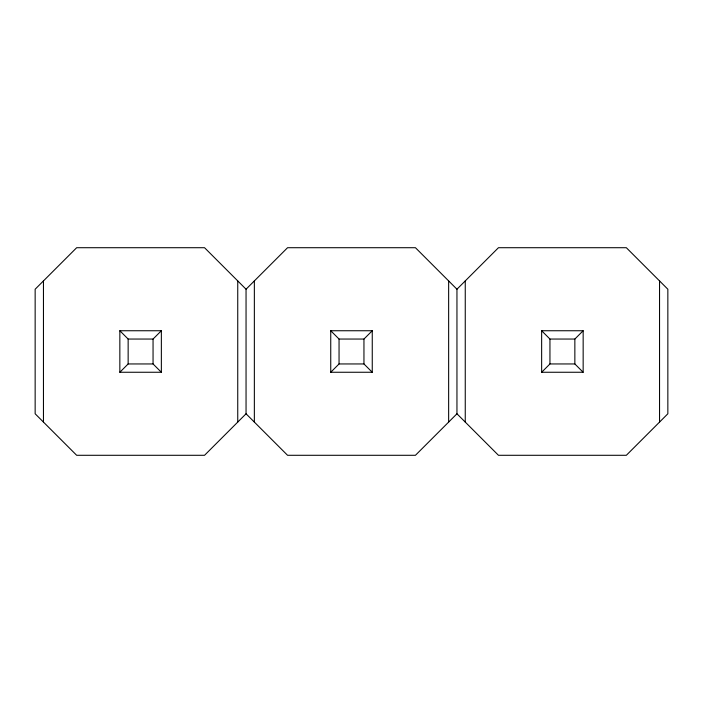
<?xml version="1.0" encoding="UTF-8"?>
<svg xmlns="http://www.w3.org/2000/svg" width="703" height="703" viewBox="0 0 703 703"><rect width="100%" height="100%" fill="white"/><g stroke="black" fill="none" stroke-linecap="round" stroke-linejoin="round"><path stroke-width="1.05" d="M119.844 372.256L128.148 363.952L153.052 363.952L161.356 372.256L119.844 372.256L119.844 330.744L161.356 330.744L161.356 372.256M119.844 330.744L128.148 339.048L153.052 339.048L161.356 330.744M246.05 289.223L287.562 247.711L415.438 247.711L456.95 289.223L456.95 413.777L415.438 455.289L287.562 455.289L246.05 413.777L246.05 289.223L204.538 247.711L76.662 247.711L35.15 289.223L35.15 413.777L76.662 455.289L204.538 455.289L246.05 413.777M330.744 372.256L339.048 363.952L363.952 363.952L372.256 372.256L372.256 330.744L330.744 330.744L330.744 372.256L372.256 372.256M330.744 330.744L339.048 339.048L363.952 339.048L372.256 330.744M456.95 289.223L498.462 247.711L626.338 247.711L667.85 289.223L667.85 413.777L626.338 455.289L498.462 455.289L456.95 413.777M541.644 372.256L549.948 363.952L574.852 363.952L583.156 372.256L583.156 330.744L541.644 330.744L541.644 372.256L583.156 372.256M541.644 330.744L549.948 339.048L574.852 339.048L583.156 330.744M659.546 280.928L659.546 422.072M574.852 339.048L574.852 363.952M549.948 339.048L549.948 363.952M465.254 280.928L465.254 422.072M448.646 280.928L448.646 422.072M363.952 339.048L363.952 363.952M339.048 339.048L339.048 363.952M254.354 280.928L254.354 422.072M237.746 280.928L237.746 422.072M153.052 339.048L153.052 363.952M128.148 339.048L128.148 363.952M43.454 280.928L43.454 422.072"/></g></svg>
